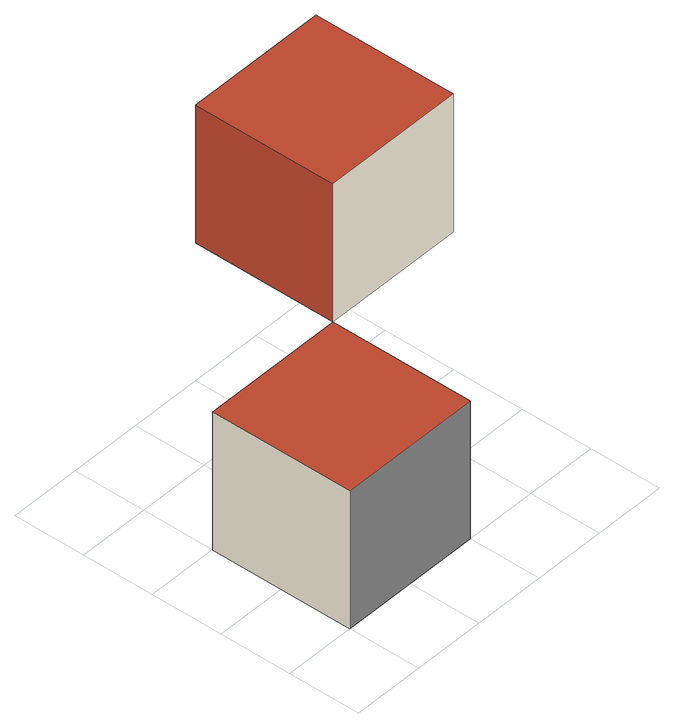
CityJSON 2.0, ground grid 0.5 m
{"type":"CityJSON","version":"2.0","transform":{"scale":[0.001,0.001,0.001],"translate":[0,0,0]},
"CityObjects":{
"object1":{"type":"GenericCityObject","geometry":[{"type":"CompositeSurface","lod":"1","boundaries":[[[0,1,2,3]],[[4,5,6,7]],[[0,3,5,4]],[[3,2,6,5]],[[2,1,7,6]],[[1,0,4,7]],[[6,8,9,10]],[[11,12,13,14]],[[10,9,13,12]],[[6,10,12,11]],[[9,8,14,13]],[[6,11,14,8]]],"semantics":{"surfaces":[{"type":"RoofSurface"},{"type":"GroundSurface"},{"type":"WallSurface","on_footprint_edge":false},{"type":"WallSurface","on_footprint_edge":true}],"values":[null,0,1,0,0,2,3,0,1,2,null,0]}}]}
},
"vertices":[
[0,0,0],[0,1000,0],[1000,1000,0],[1000,0,0],[0,0,1000],[1000,0,1000],[1000,1000,1000],[0,1000,1000],[1000,2000,1000],[2000,2000,1000],[2000,1000,1000],[1000,1000,2000],[2000,1000,2000],[2000,2000,2000],[1000,2000,2000]
]}
